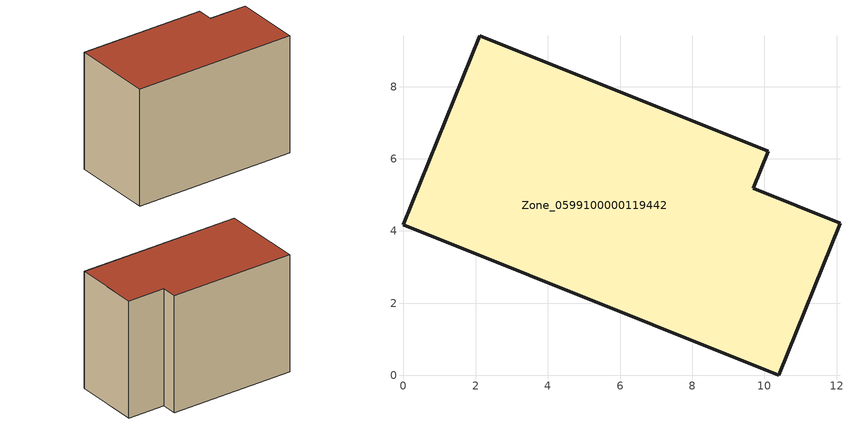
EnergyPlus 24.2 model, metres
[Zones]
Zone_0599100000119442
 floor ground (C_G): 2.11,9.41 10.1,6.2 9.69,5.18 12.09,4.21 10.4,0 0,4.17 z0
 wall outside (C_F): 10.1,6.2 2.11,9.41 0,4.17 10.4,0 12.09,4.21 9.69,5.18 10.1,6.2 z0:8.05
 roof outside (C_R): 10.4,0 12.09,4.21 9.69,5.18 10.1,6.2 2.11,9.41 0,4.17 z8.05
[BUILDING]
Pand.0599100000119442: North Axis=0; Terrain=City; Loads Convergence Tolerance Value=0.04; Temperature Convergence Tolerance Value=0.4; Solar Distribution=FullExterior; Maximum Number of Warmup Days=25; Minimum Number of Warmup Days=1
[Site:Location]
Rotterdam.The.Hague.AP_ZH_NLD Design_Conditions: Latitude=51.96; Longitude=4.45; Time Zone=1; Elevation=-4.5
[SITE:GROUNDTEMPERATURE:BUILDINGSURFACE]
18, 18, 18, 18, 18, 18, 18, 18, 18, 18, 18, 18
[MATERIAL] Thermal Absorptance=0.9; Solar Absorptance=0.7; Visible Absorptance=0.7
Name | Roughness | Thickness | Conductivity | Density | Specific Heat
G.TC.1992-2005 | MediumSmooth | 0.15 | 0.06 | 540 | 1210
F.TC.1992-2005 | Rough | 0.3 | 0.12 | 1920 | 840
R.TC.1992-2005 | MediumRough | 0.2 | 0.08 | 1500 | 1000
[CONSTRUCTION]
C_G: G.TC.1992-2005
C_F: F.TC.1992-2005
C_R: R.TC.1992-2005
[ZONE]
Zone_0599100000119442: Type=1; Multiplier=1; Ceiling Height=Autocalculate; Volume=Autocalculate; Floor Area=autocalculate; Part of Total Floor Area=Yes
[ZONEINFILTRATION:DESIGNFLOWRATE]
Infil_Zone_0599100000119442: Zone or ZoneList or Space or SpaceList=Zone_0599100000119442; Schedule=AlwaysOn; Design Flow Rate Calculation Method=Flow/Area; Flow Rate per Floor Area=0.0015; Constant Term Coefficient=1; Temperature Term Coefficient=0; Velocity Term Coefficient=0; Velocity Squared Term Coefficient=0
[HVACTEMPLATE:ZONE:IDEALLOADSAIRSYSTEM]
Zone_0599100000119442: Maximum Heating Supply Air Temperature=50; Minimum Cooling Supply Air Temperature=13; Maximum Heating Supply Air Humidity Ratio=0.0156; Minimum Cooling Supply Air Humidity Ratio=0.0077; Heating Limit=NoLimit; Cooling Limit=NoLimit; Dehumidification Control Type=ConstantSensibleHeatRatio; Cooling Sensible Heat Ratio=0.7; Dehumidification Setpoint=60; Humidification Control Type=None; Humidification Setpoint=30; Outdoor Air Method=None; Outdoor Air Flow Rate per Person=0.00944; Outdoor Air Flow Rate per Zone Floor Area=0; Outdoor Air Flow Rate per Zone=0; Demand Controlled Ventilation Type=None; Outdoor Air Economizer Type=NoEconomizer; Heat Recovery Type=None; Sensible Heat Recovery Effectiveness=0.7; Latent Heat Recovery Effectiveness=0.65
[ZONECONTROL:THERMOSTAT]
ThermostatControl_Zone_0599100000119442: Zone or ZoneList=Zone_0599100000119442; Control Type Schedule=DualSetpointControlType; Control 1=Thermostat_Zone_0599100000119442; Temperature Difference Between Cutout And Setpoint=0
[THERMOSTATSETPOINT:DUALSETPOINT]
Thermostat_Zone_0599100000119442: Heating Setpoint Temperature Schedule=HeatingSetpoint_Zone_0599100000119442; Cooling Setpoint Temperature Schedule=CoolingSetpoint_Zone_0599100000119442
[SCHEDULE:COMPACT]
HeatingSetpoint_Zone_0599100000119442: Through: 12/31, For: AllDays, Until: 24:00, 21
CoolingSetpoint_Zone_0599100000119442: Through: 12/31, For: AllDays, Until: 24:00, 24
DualSetpointControlType: Through: 12/31, For: AllDays, Until: 24:00, 4
AlwaysOn: Through: 12/31, For: AllDays, Until: 24:00, 1
